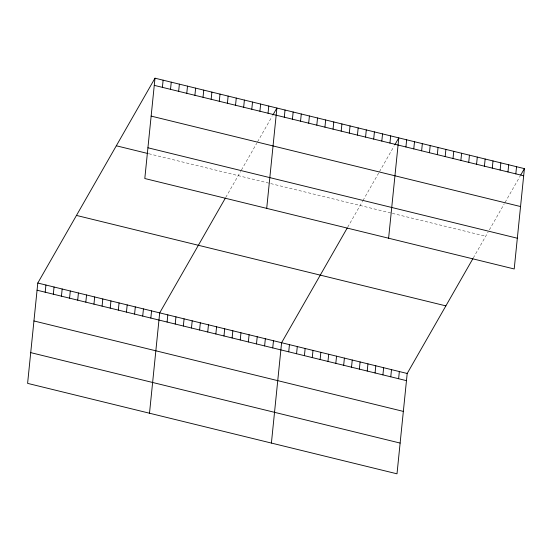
<?xml version="1.0" encoding="UTF-8"?>
<svg xmlns="http://www.w3.org/2000/svg" width="552" height="552" viewBox="0 0 552 552"><rect width="100%" height="100%" fill="white"/><g stroke="black" fill="none" stroke-linecap="round" stroke-linejoin="round"><path stroke-width="0.41" stroke-dasharray="2.76 2.07" d="M225.768 197.395L240.637 171.403M241.445 169.995L256.756 143.237M257.563 141.829L272.067 116.479M347.67 227.245L362.54 201.252M362.947 200.548L378.658 173.086M379.466 171.679L393.969 146.328M473.271 257.991L488.14 231.999M489.348 229.887L504.259 203.833M505.059 202.425L520.37 175.667M148.826 153.746L269.914 183.388M270.728 183.588L391.527 213.162M392.306 213.355L485.726 236.228"/><path stroke-width="0.83" d="M154.995 78.184L144.803 178.524L514.209 268.969L524.4 168.629L154.995 78.184L37.791 283.031L27.6 383.371L397.005 473.816L407.197 373.476L472.857 258.715M45.188 292.201L45.919 285.025M53.316 294.188L54.048 287.012M61.444 296.176L62.176 289M69.573 298.17L70.297 290.994M77.701 300.157L78.425 292.981M85.822 302.144L86.554 294.975M93.95 304.138L94.682 296.962M102.079 306.125L102.81 298.949M110.207 308.113L110.931 300.943M118.335 310.107L119.059 302.931M126.456 312.094L127.188 304.918M134.584 314.088L135.316 306.912M162.391 87.347L163.123 80.171M142.713 316.075L143.444 308.899M170.52 89.334L171.251 82.165M150.841 318.062L151.565 310.893M178.648 91.328L179.379 84.152M149.502 413.22L159.694 312.88L225.354 198.12M186.776 93.316L187.501 86.14M167.09 322.044L167.822 314.868M194.904 95.31L195.629 88.134M175.219 324.031L175.95 316.862M203.026 97.297L203.757 90.121M183.347 326.025L184.078 318.849M211.154 99.284L211.885 92.108M191.475 328.012L192.206 320.836M219.282 101.278L220.013 94.102M199.603 330.006L200.328 322.83M227.41 103.265L228.135 96.089M207.731 331.993L208.456 324.817M235.538 105.253L236.263 98.084M215.853 333.981L216.584 326.805M243.66 107.247L244.391 100.071M223.981 335.975L224.712 328.799M251.788 109.234L252.519 102.058M232.109 337.962L232.84 330.786M259.916 111.228L260.647 104.052M240.237 339.949L240.962 332.78M268.044 113.215L268.776 106.039M248.365 341.943L249.09 334.767M266.706 208.366L276.897 108.026L272.867 115.071M256.487 343.93L257.218 336.755M284.301 117.196L285.025 110.02M264.615 345.925L265.346 338.749M292.422 119.184L293.153 112.008M272.743 347.912L273.475 340.736M300.55 121.171L301.282 114.002M271.405 443.063L281.596 342.723L347.256 227.969M308.678 123.165L309.41 115.989M288.717 351.824L289.448 344.648M316.807 125.152L317.531 117.976M296.569 353.742L297.3 346.573M324.935 127.139L325.659 119.97M304.421 355.667L305.146 348.491M333.056 129.133L333.787 121.957M312.266 357.586L312.998 350.416M341.184 131.121L341.916 123.945M320.119 359.511L320.85 352.335M349.312 133.115L350.044 125.939M327.971 361.436L328.695 354.26M357.441 135.102L358.165 127.926M335.816 363.354L336.547 356.178M365.569 137.089L366.293 129.92M343.668 365.279L344.4 358.103M373.69 139.083L374.422 131.907M351.52 367.197L352.245 360.021M381.818 141.07L382.55 133.894M359.366 369.122L360.097 361.946M389.947 143.058L390.678 135.889M367.218 371.041L367.949 363.865M388.608 238.216L398.799 137.876L394.777 144.921M375.07 372.966L375.795 365.79M405.927 146.97L406.651 139.801M382.916 374.884L383.647 367.708M413.772 148.895L414.504 141.719M390.768 376.809L391.499 369.633M421.624 150.813L422.349 143.644M398.62 378.727L399.344 371.558M429.47 152.738L430.201 145.562M437.322 154.663L438.053 147.487M445.174 156.582L445.899 149.406M453.019 158.507L453.751 151.331M460.872 160.425L461.603 153.249M468.724 162.35L469.448 155.174M476.569 164.268L477.301 157.092M484.421 166.193L485.153 159.017M492.274 168.112L492.998 160.936M500.119 170.037L500.85 162.861M507.971 171.955L508.702 164.786M515.823 173.88L516.548 166.704M520.771 174.963L524.4 168.629M154.27 85.36L523.669 175.798M151.144 116.099L520.55 206.545M147.929 147.777L517.327 238.222M116.32 145.783L148.012 153.546M76.473 215.432L445.871 305.877M37.791 283.031L407.197 373.476M37.067 290.207L406.465 380.652M33.941 320.953L403.346 411.399M30.726 352.631L400.124 443.07"/></g></svg>
